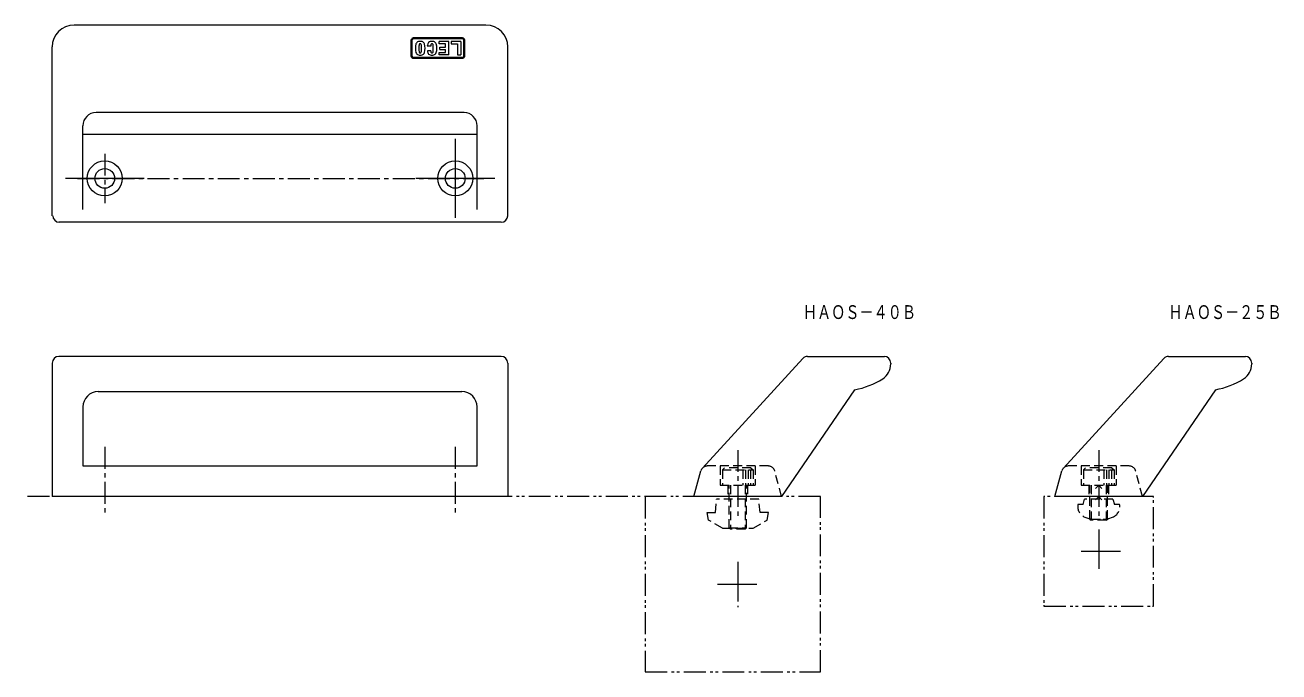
# Model space of a CAD drawing. Units: millimetres on the paper. Extents: x -641 to 1468, y -434 to 1009.
# Drawn here: x -212.7 to 73.5, y 839.5 to 987.1 of the extents above; entities that cross this region are included whole.
import ezdxf
from ezdxf.enums import TextEntityAlignment as Align

# ---------------------------------------------------------------- set-up
doc = ezdxf.new("R2010")
doc.units = ezdxf.units.MM
for name, pattern in [('CHAIN1', [8, 5, -1, 1, -1]), ('CHAIN2', [12, 9, -1, 1, -1]), ('DASHED2', [3, 2, -1]), ('DOUBLE_CHAIN1', [8.8, 5, -1, 0.6, -0.6, 0.6, -1])]:
    doc.linetypes.add(name, pattern=pattern)
for name, color, linetype, lineweight in [('0-0', 7, 'Continuous', 18), ('0-1', 4, 'Continuous', 18), ('0-2', 4, 'Continuous', 18)]:
    doc.layers.add(name, color=color, linetype=linetype, lineweight=lineweight)
doc.styles.add('ＭＳ ゴシック', font='')
doc.styles.get('ＭＳ ゴシック').set_extended_font_data('MS Gothic')

msp = doc.modelspace()

# ---------------------------------------------------------------- linework, layer by layer
at = {"layer": '0-0'}
for p, q in [((-107.5, 987.13), (-201.5, 987.13)), ((-206.5, 943.63), (-206.5, 982.13)), ((-102.5, 943.63), (-102.5, 982.13)), ((-112.5, 967.163), (-196.5, 967.163)), ((-199.5, 945.065), (-199.5, 964.163)), ((-109.5, 962.13), (-199.5, 962.13)), ((-109.5, 945.065), (-109.5, 964.163)), ((-104, 942.13), (-205, 942.13)), ((-104, 911.5), (-205, 911.5)), ((-35.148, 911.061), (-58.078, 886.028)), ((-34.088, 911.5), (-16.513, 911.5)), ((-34.088, 911.5), (-16.588, 911.5)), ((47.24, 911.061), (24.31, 886.028)), ((48.3, 911.5), (65.875, 911.5)), ((48.3, 911.5), (65.8, 911.5)), ((-206.5, 910), (-206.5, 879.5)), ((-102.5, 910), (-102.5, 879.5)), ((-15.088, 910), (-15.088, 909.778)), ((67.3, 910), (67.3, 909.778)), ((-196, 903.47), (-113, 903.47)), ((-23.34, 903.895), (-40.013, 879.5)), ((59.048, 903.895), (42.375, 879.5)), ((-199.5, 899.97), (-199.5, 886.5)), ((-109.5, 886.5), (-109.5, 899.97)), ((-199.5, 886.5), (-109.5, 886.5)), ((-60.013, 879.5), (-58.435, 885.388)), ((-60.013, 879.5), (-58.435, 885.388)), ((22.375, 879.5), (23.953, 885.388)), ((22.375, 879.5), (23.953, 885.388)), ((-102.5, 879.5), (-206.5, 879.5)), ((-40.013, 879.5), (-60.013, 879.5)), ((-40.013, 879.5), (-60.013, 879.5)), ((42.375, 879.5), (22.375, 879.5)), ((42.375, 879.5), (22.375, 879.5))]:
    msp.add_line(p, q, dxfattribs=at)
at = {"layer": '0-0', "lineweight": 40}
for p, q in [((-124.46, 980.08), (-124.46, 983.68)), ((-124.01, 984.13), (-112.91, 984.13)), ((-112.46, 983.68), (-112.46, 980.08)), ((-124.01, 979.63), (-112.91, 979.63))]:
    msp.add_line(p, q, dxfattribs=at)
at = {"layer": '0-0', "color": 4}
for p, q in [((-120.099, 982.321), (-120.895, 982.321)), ((-118.14, 982.82), (-118.14, 983.365)), ((-116.756, 982.82), (-118.14, 982.82)), ((-118.008, 982.072), (-116.756, 982.072)), ((-118.008, 981.559), (-118.008, 982.072)), ((-116.756, 982.072), (-116.756, 982.82)), ((-113.262, 983.365), (-113.262, 980.303)), ((-120.095, 981.218), (-120.875, 981.218)), ((-118.14, 980.849), (-116.756, 980.849)), ((-118.008, 981.559), (-116.756, 981.559)), ((-116.756, 980.849), (-116.756, 981.559)), ((-114.025, 980.303), (-113.262, 980.303)), ((-114.5, 961.13), (-114.5, 943.13)), ((-185.5, 952.13), (-203.5, 952.13)), ((-105.5, 952.13), (-123.5, 952.13))]:
    msp.add_line(p, q, dxfattribs=at)
for points in [[(-115.995, 980.303), (-115.995, 983.365), (-118.14, 983.365)], [(-113.262, 983.365), (-115.406, 983.365), (-115.406, 982.82), (-114.025, 982.82), (-114.025, 980.303)], [(-115.995, 980.303), (-118.14, 980.303), (-118.14, 980.849)]]:
    msp.add_lwpolyline(points, dxfattribs=at)
at = {"layer": '0-0'}
for centre, radius in [((-194.5, 952.13), 4), ((-114.5, 952.13), 4), ((-194.5, 952.13), 2.25), ((-114.5, 952.13), 2.25)]:
    msp.add_circle(centre, radius, dxfattribs=at)
for centre, radius, start, end in [((-201.5, 982.13), 5, 90, 180), ((-107.5, 982.13), 5, 0, 90), ((-196.5, 964.163), 3, 90, 180), ((-112.5, 964.163), 3, 0, 90), ((-204.869, 943.63), 1.5, 180, 270), ((-104, 943.63), 1.5, 270, 0), ((-205, 910), 1.5, 90, 180), ((-104, 910), 1.5, 0, 90), ((-34.088, 910), 1.5, 90, 135), ((-16.588, 910), 1.5, 0, 90), ((48.3, 910), 1.5, 90, 135), ((65.8, 910), 1.5, 0, 90), ((-19.088, 909.778), 4, 302.39237, 0), ((63.3, 909.778), 4, 302.39237, 0), ((-26.588, 921.6), 18, 280.39381, 302.39237), ((55.8, 921.6), 18, 280.39381, 302.39237), ((-196, 899.97), 3.5, 90, 180), ((-113, 899.97), 3.5, 0, 90), ((-56.986, 885), 1.5, 136.71524, 165), ((-56.986, 885), 1.5, 138.30485, 165), ((25.402, 885), 1.5, 136.71524, 165), ((25.402, 885), 1.5, 138.30485, 165)]:
    msp.add_arc(centre, radius, start, end, dxfattribs=at)
at = {"layer": '0-0', "lineweight": 40}
for centre, start, end in [((-124.01, 983.68), 90, 180), ((-112.91, 983.68), 0, 90), ((-124.01, 980.08), 180, 270), ((-112.91, 980.08), 270, 0)]:
    msp.add_arc(centre, 0.45, start, end, dxfattribs=at)
at = {"layer": '0-0', "color": 4}
for centre, radius, start, end in [((-120.014, 981.834), 3.599, 164.216, 195.784), ((-122.665, 982.532), 0.858, 106.2291, 160.88188), ((-122.498, 981.753), 1.654, 75.73071, 104.26929), ((-113.658, 981.834), 9.139, 176.78919, 183.21081), ((-121.393, 982.345), 1.389, 164.64474, 180.71922), ((-122.498, 982.633), 0.249, 18.78093, 161.21907), ((-122.498, 982.633), 0.249, 18.78093, 161.21907), ((-123.602, 982.345), 1.389, 359.28078, 15.35526), ((-131.337, 981.834), 9.139, 356.78919, 3.21081), ((-122.33, 982.532), 0.858, 19.11812, 73.7709), ((-124.982, 981.834), 3.599, 344.216, 15.784), ((-117.33, 981.834), 3.599, 164.216, 172.22376), ((-119.981, 982.532), 0.858, 106.2291, 160.88188), ((-119.814, 981.753), 1.654, 75.73071, 104.26929), ((-118.709, 982.345), 1.389, 164.64474, 181.00008), ((-119.814, 982.633), 0.249, 18.78093, 161.21907), ((-119.814, 982.633), 0.249, 18.78093, 161.21907), ((-120.918, 982.345), 1.389, 359.28078, 15.35526), ((-128.653, 981.834), 9.139, 356.78919, 3.21081), ((-119.646, 982.532), 0.858, 19.11812, 73.7709), ((-122.298, 981.834), 3.599, 344.216, 15.784), ((-122.665, 981.137), 0.858, 199.11812, 253.7709), ((-122.498, 981.916), 1.654, 255.73071, 284.26929), ((-121.393, 981.323), 1.389, 179.28078, 195.35526), ((-122.498, 981.035), 0.249, 198.78093, 341.21907), ((-123.602, 981.323), 1.389, 344.64474, 0.71922), ((-122.33, 981.137), 0.858, 286.2291, 340.88188), ((-117.33, 981.834), 3.599, 189.86632, 195.784), ((-119.981, 981.137), 0.858, 199.11812, 253.7709), ((-119.814, 981.916), 1.654, 255.73071, 284.26929), ((-118.709, 981.323), 1.389, 184.35281, 195.35526), ((-119.814, 981.035), 0.249, 198.78093, 341.21907), ((-120.918, 981.323), 1.389, 344.64474, 0.71922), ((-119.646, 981.137), 0.858, 286.2291, 340.88188)]:
    msp.add_arc(centre, radius, start, end, dxfattribs=at)
at = {"layer": '0-1', "linetype": 'CHAIN1'}
for p, q in [((-194.5, 957.765), (-194.5, 946.492)), ((-114.5, 957.765), (-114.5, 946.492)), ((-200.715, 952.13), (-108.006, 952.13)), ((-194.5, 890.864), (-194.5, 874.978)), ((-114.5, 890.864), (-114.5, 874.978)), ((-50.013, 890.144), (-50.013, 874.984)), ((32.375, 890.144), (32.375, 874.984))]:
    msp.add_line(p, q, dxfattribs=at)
at = {"layer": '0-1', "linetype": 'DASHED2'}
for p, q in [((-43.039, 886.5), (-56.986, 886.5)), ((-53.513, 885.6), (-53.013, 886.1)), ((-53.513, 885.6), (-53.513, 882.1)), ((-53.513, 885.6), (-46.513, 885.6)), ((-47.013, 886.1), (-53.013, 886.1)), ((-48.846, 885.6), (-48.846, 882.1)), ((-48.263, 885.6), (-48.263, 882.1)), ((-47.679, 885.6), (-47.679, 882.1)), ((-47.096, 885.6), (-47.096, 882.1)), ((-47.013, 886.1), (-46.513, 885.6)), ((-46.513, 885.6), (-46.513, 882.1)), ((-46.013, 886.5), (-46.013, 882.1)), ((-40.013, 879.5), (-41.59, 885.388)), ((39.349, 886.5), (25.402, 886.5)), ((28.875, 885.6), (29.375, 886.1)), ((28.875, 885.6), (28.875, 882.1)), ((28.875, 885.6), (35.875, 885.6)), ((35.375, 886.1), (29.375, 886.1)), ((33.542, 885.6), (33.542, 882.1)), ((34.125, 885.6), (34.125, 882.1)), ((34.709, 885.6), (34.709, 882.1)), ((35.292, 885.6), (35.292, 882.1)), ((35.375, 886.1), (35.875, 885.6)), ((35.875, 885.6), (35.875, 882.1)), ((36.375, 886.5), (36.375, 882.1)), ((42.375, 879.5), (40.798, 885.388)), ((-52.263, 882.1), (-52.263, 879.5)), ((-52.013, 872.4), (-52.013, 882.1)), ((-51.713, 882.1), (-51.713, 872.1)), ((-48.313, 882.1), (-48.313, 872.1)), ((-48.013, 872.4), (-48.013, 882.1)), ((-47.763, 882.1), (-47.763, 879.5)), ((30.125, 882.1), (30.125, 879.5)), ((30.375, 874.4), (30.375, 882.1)), ((30.675, 882.1), (30.675, 874.1)), ((32.375, 882.1), (31.668, 881.393)), ((32.375, 882.1), (33.083, 881.393)), ((34.075, 882.1), (34.075, 874.1)), ((34.375, 874.4), (34.375, 882.1)), ((34.625, 882.1), (34.625, 879.5)), ((-55.1, 875.9), (-54.838, 878.9)), ((-45.188, 878.9), (-54.838, 878.9)), ((-44.925, 875.9), (-45.188, 878.9)), ((28.804, 877.7), (29.125, 878.9)), ((35.625, 878.9), (29.125, 878.9)), ((32.375, 879.5), (31.668, 878.793)), ((33.083, 878.793), (32.375, 879.5)), ((35.625, 878.9), (35.947, 877.7)), ((-57.013, 875.9), (-55.1, 875.9)), ((-56.691, 874.135), (-57.013, 875.9)), ((-43.013, 875.9), (-44.925, 875.9)), ((-43.334, 874.135), (-43.013, 875.9)), ((28.804, 877.7), (27.628, 877.7)), ((37.122, 877.7), (35.947, 877.7)), ((-53.512, 872.3), (-56.691, 874.135)), ((-46.513, 872.3), (-43.334, 874.135)), ((29.22, 874.839), (30.094, 874.521)), ((30.375, 874.4), (30.675, 874.1)), ((30.375, 874.4), (34.375, 874.4)), ((34.075, 874.1), (30.675, 874.1)), ((30.778, 874.4), (33.973, 874.4)), ((34.075, 874.1), (34.375, 874.4)), ((34.657, 874.521), (35.531, 874.839)), ((-53.513, 872.3), (-46.513, 872.3)), ((-52.013, 872.4), (-51.713, 872.1)), ((-52.013, 872.4), (-48.013, 872.4)), ((-48.313, 872.1), (-51.713, 872.1)), ((-48.313, 872.1), (-48.013, 872.4))]:
    msp.add_line(p, q, dxfattribs=at)
for points in [[(-54.013, 886.5), (-54.013, 882.1), (-46.013, 882.1)], [(28.375, 886.5), (28.375, 882.1), (36.375, 882.1)]]:
    msp.add_lwpolyline(points, dxfattribs=at)
for centre, radius, start, end in [((-56.986, 885), 1.5, 90, 165), ((-43.039, 885), 1.5, 15, 90), ((25.402, 885), 1.5, 90, 165), ((39.349, 885), 1.5, 15, 90), ((30.075, 877.188), 2.5, 168.17823, 250), ((34.675, 877.188), 2.5, 290, 11.82177), ((30.778, 876.4), 2, 250, 270), ((33.973, 876.4), 2, 270, 290)]:
    msp.add_arc(centre, radius, start, end, dxfattribs=at)
at = {"layer": '0-2', "linetype": 'DOUBLE_CHAIN1'}
for p, q in [((-31.128, 879.5), (-212.691, 879.5)), ((-71.128, 879.5), (-71.128, 839.5))]:
    msp.add_line(p, q, dxfattribs=at)
at = {"layer": '0-2', "linetype": 'CHAIN2'}
for p, q in [((32.375, 872), (32.375, 862)), ((-50.013, 864.589), (-50.013, 854.272)), ((37.375, 867), (27.375, 867)), ((-54.649, 859.5), (-44.649, 859.5))]:
    msp.add_line(p, q, dxfattribs=at)
at = {"layer": '0-2', "linetype": 'DOUBLE_CHAIN1'}
msp.add_lwpolyline([(-71.128, 839.5), (-31.128, 839.5), (-31.128, 879.5)], dxfattribs=at)
msp.add_lwpolyline([(19.875, 854.5), (44.875, 854.5), (44.875, 879.5), (19.875, 879.5)], close=True, dxfattribs=at)

# ---------------------------------------------------------------- texts
at = {"layer": '0-0', "style": 'ＭＳ ゴシック', "width": 0.75}
for s, p in [('ＨＡＯＳ－４０Ｂ', (-35.148, 919.102)), ('ＨＡＯＳ－２５Ｂ', (48.3, 919.102))]:
    msp.add_text(s, height=3.152, dxfattribs=at).set_placement(p, align=Align.BOTTOM_LEFT)

doc.saveas('drawing.dxf')
